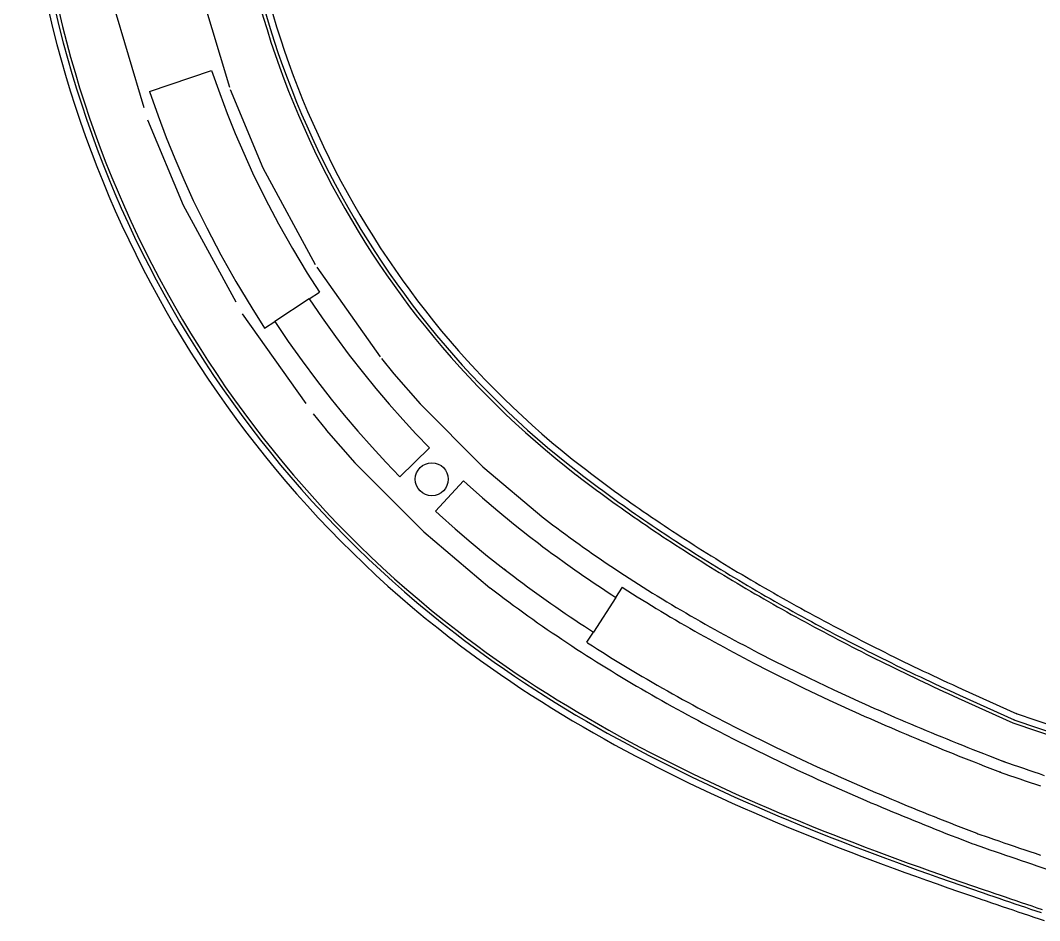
# Model space of a CAD drawing. Extents: x 2610184 to 2620710, y 1263771 to 1270672.
# Drawn here: x 2611904.9 to 2611951.24, y 1269889.93 to 1269930.85 of the extents above; entities that cross this region are included whole.
import ezdxf

# ---------------------------------------------------------------- set-up
doc = ezdxf.new("R2010")
doc.units = 0
doc.header["$LTSCALE"] = 5
doc.linetypes.add('CADWORK_AC48', pattern=[15, 1, -14])
doc.layers.add('VIADUKT_BADENSTRASSE', color=94, linetype='CONTINUOUS')

msp = doc.modelspace()

# ---------------------------------------------------------------- linework, layer by layer
at = {"layer": 'VIADUKT_BADENSTRASSE', "color": 180, "linetype": 'CADWORK_AC48', "lineweight": -3}
for p, q in [((2611910.768, 1269927.621), (2611913.591, 1269928.572)), ((2611918.03, 1269918.2), (2611916.459, 1269917.17)), ((2611918.03, 1269918.2), (2611918.489, 1269918.502)), ((2611918.03, 1269918.2), (2611918.489, 1269918.502)), ((2611915.999, 1269916.868), (2611916.459, 1269917.17)), ((2611915.999, 1269916.868), (2611916.459, 1269917.17)), ((2611922.152, 1269910.109), (2611923.492, 1269911.427)), ((2611923.763, 1269908.547), (2611925.039, 1269909.927)), ((2611928.041, 1269907.392), (2611928.107, 1269907.341)), ((2611926.963, 1269905.849), (2611926.896, 1269905.901)), ((2611926.963, 1269905.849), (2611926.896, 1269905.901)), ((2611931.969, 1269904.622), (2611932.268, 1269905.084)), ((2611931.969, 1269904.622), (2611930.948, 1269903.044)), ((2611930.65, 1269902.582), (2611930.948, 1269903.044))]:
    msp.add_line(p, q, dxfattribs=at)
for points in [[(2611912.969, 1269932.599), (2611914.435, 1269927.706), (2611915.918, 1269924.144), (2611918.369, 1269919.636), (2611921.316, 1269915.474), (2611921.879, 1269914.785), (2611921.875, 1269914.791), (2611923.068, 1269913.419), (2611925.926, 1269910.55), (2611928.692, 1269908.228), (2611928.684, 1269908.234), (2611929.089, 1269907.925), (2611929.288, 1269907.776), (2611929.488, 1269907.626), (2611929.689, 1269907.478), (2611929.891, 1269907.33), (2611930.297, 1269907.038), (2611930.501, 1269906.893), (2611930.706, 1269906.749), (2611930.911, 1269906.606), (2611931.118, 1269906.463), (2611931.324, 1269906.322), (2611931.532, 1269906.181), (2611931.74, 1269906.041), (2611931.949, 1269905.902), (2611932.159, 1269905.764), (2611932.369, 1269905.627), (2611932.579, 1269905.49), (2611932.791, 1269905.354), (2611933.003, 1269905.219), (2611933.216, 1269905.085), (2611933.642, 1269904.819), (2611933.856, 1269904.687), (2611934.071, 1269904.556), (2611934.287, 1269904.426), (2611934.502, 1269904.297), (2611934.719, 1269904.168), (2611934.936, 1269904.04), (2611935.153, 1269903.913), (2611935.371, 1269903.786), (2611935.59, 1269903.66), (2611935.809, 1269903.535), (2611936.028, 1269903.411), (2611936.248, 1269903.287), (2611936.469, 1269903.164), (2611936.69, 1269903.042), (2611936.911, 1269902.921), (2611937.133, 1269902.8), (2611937.355, 1269902.68), (2611937.578, 1269902.56), (2611937.801, 1269902.442), (2611938.025, 1269902.324), (2611938.249, 1269902.206), (2611938.474, 1269902.089), (2611939.15, 1269901.743), (2611940.739, 1269900.958), (2611941.885, 1269900.415), (2611942.577, 1269900.096), (2611942.808, 1269899.991), (2611943.04, 1269899.886), (2611943.272, 1269899.782), (2611943.504, 1269899.678), (2611943.737, 1269899.575), (2611943.969, 1269899.473), (2611944.203, 1269899.371), (2611944.436, 1269899.269), (2611944.67, 1269899.168), (2611944.903, 1269899.068), (2611945.138, 1269898.968), (2611945.372, 1269898.868), (2611945.607, 1269898.77), (2611945.842, 1269898.671), (2611946.077, 1269898.573), (2611946.313, 1269898.475), (2611946.549, 1269898.378), (2611946.785, 1269898.281), (2611947.021, 1269898.185), (2611947.257, 1269898.089), (2611947.494, 1269897.994), (2611947.731, 1269897.899), (2611947.968, 1269897.804), (2611948.206, 1269897.71), (2611948.444, 1269897.616), (2611948.682, 1269897.523), (2611948.92, 1269897.43), (2611949.64, 1269897.15), (2611949.571, 1269897.175), (2611950.04, 1269897.013), (2611950.276, 1269896.932), (2611950.51, 1269896.851), (2611950.744, 1269896.771), (2611950.979, 1269896.691), (2611951.214, 1269896.611), (2611951.449, 1269896.53)], [(2611909.079, 1269931.677), (2611910.681, 1269926.331), (2611912.297, 1269922.449), (2611914.98, 1269917.516), (2611918.202, 1269912.965), (2611918.799, 1269912.234), (2611918.803, 1269912.229), (2611920.097, 1269910.742), (2611923.234, 1269907.594), (2611926.248, 1269905.061), (2611926.255, 1269905.056), (2611926.675, 1269904.735), (2611926.891, 1269904.574), (2611927.106, 1269904.413), (2611927.322, 1269904.254), (2611927.538, 1269904.095), (2611927.974, 1269903.781), (2611928.193, 1269903.626), (2611928.412, 1269903.472), (2611928.632, 1269903.319), (2611928.852, 1269903.167), (2611929.073, 1269903.016), (2611929.295, 1269902.866), (2611929.517, 1269902.716), (2611929.74, 1269902.568), (2611929.963, 1269902.421), (2611930.187, 1269902.274), (2611930.411, 1269902.129), (2611930.636, 1269901.985), (2611930.861, 1269901.841), (2611931.086, 1269901.699), (2611931.54, 1269901.416), (2611931.767, 1269901.277), (2611931.995, 1269901.138), (2611932.223, 1269901), (2611932.451, 1269900.863), (2611932.68, 1269900.726), (2611932.91, 1269900.591), (2611933.139, 1269900.457), (2611933.37, 1269900.323), (2611933.6, 1269900.19), (2611933.831, 1269900.058), (2611934.063, 1269899.927), (2611934.295, 1269899.797), (2611934.527, 1269899.667), (2611934.76, 1269899.539), (2611934.993, 1269899.411), (2611935.226, 1269899.284), (2611935.46, 1269899.158), (2611935.694, 1269899.032), (2611935.928, 1269898.907), (2611936.163, 1269898.784), (2611936.398, 1269898.66), (2611936.632, 1269898.538), (2611937.339, 1269898.176), (2611939.003, 1269897.354), (2611940.198, 1269896.788), (2611940.917, 1269896.457), (2611941.157, 1269896.348), (2611941.398, 1269896.239), (2611941.638, 1269896.131), (2611941.879, 1269896.023), (2611942.12, 1269895.917), (2611942.362, 1269895.81), (2611942.603, 1269895.705), (2611942.845, 1269895.599), (2611943.087, 1269895.495), (2611943.329, 1269895.391), (2611943.571, 1269895.288), (2611943.814, 1269895.185), (2611944.056, 1269895.082), (2611944.299, 1269894.981), (2611944.542, 1269894.879), (2611944.785, 1269894.779), (2611945.028, 1269894.678), (2611945.272, 1269894.579), (2611945.515, 1269894.479), (2611945.759, 1269894.381), (2611946.002, 1269894.282), (2611946.246, 1269894.185), (2611946.49, 1269894.087), (2611946.734, 1269893.991), (2611946.979, 1269893.894), (2611947.223, 1269893.798), (2611947.467, 1269893.703), (2611948.196, 1269893.42), (2611948.265, 1269893.395), (2611948.734, 1269893.232), (2611948.974, 1269893.15), (2611949.212, 1269893.068), (2611949.449, 1269892.987), (2611949.686, 1269892.906), (2611949.923, 1269892.825), (2611950.16, 1269892.744), (2611950.398, 1269892.663), (2611950.635, 1269892.583), (2611950.871, 1269892.503), (2611951.108, 1269892.422), (2611951.566, 1269892.268)], [(2611913.591, 1269928.572), (2611913.957, 1269927.531), (2611914.301, 1269926.618), (2611914.667, 1269925.712), (2611915.052, 1269924.816), (2611915.456, 1269923.928), (2611916.026, 1269922.759), (2611916.63, 1269921.608), (2611917.267, 1269920.477), (2611917.937, 1269919.365), (2611918.489, 1269918.502)], [(2611910.768, 1269927.621), (2611911.16, 1269926.506), (2611911.527, 1269925.533), (2611911.916, 1269924.568), (2611912.327, 1269923.612), (2611912.758, 1269922.665), (2611913.367, 1269921.418), (2611914.012, 1269920.188), (2611914.694, 1269918.977), (2611915.412, 1269917.786), (2611915.999, 1269916.868)], [(2611918.03, 1269918.2), (2611918.614, 1269917.332), (2611919.219, 1269916.477), (2611919.845, 1269915.636), (2611920.491, 1269914.809), (2611921.061, 1269914.112), (2611921.664, 1269913.404), (2611922.279, 1269912.711), (2611922.879, 1269912.063), (2611923.492, 1269911.427)], [(2611916.459, 1269917.17), (2611917.07, 1269916.261), (2611917.702, 1269915.368), (2611918.355, 1269914.49), (2611919.027, 1269913.63), (2611919.617, 1269912.908), (2611920.243, 1269912.173), (2611920.886, 1269911.45), (2611921.512, 1269910.773), (2611922.152, 1269910.109)], [(2611925.04, 1269909.927), (2611925.216, 1269909.765), (2611925.904, 1269909.149), (2611926.604, 1269908.549), (2611927.317, 1269907.963), (2611928.044, 1269907.389), (2611928.041, 1269907.392), (2611928.449, 1269907.08), (2611928.653, 1269906.927), (2611928.857, 1269906.775), (2611929.062, 1269906.623), (2611929.268, 1269906.473), (2611929.681, 1269906.175), (2611929.889, 1269906.027), (2611930.098, 1269905.881), (2611930.307, 1269905.735), (2611930.517, 1269905.59), (2611930.728, 1269905.446), (2611930.939, 1269905.303), (2611931.151, 1269905.16), (2611931.363, 1269905.019), (2611931.577, 1269904.878), (2611931.79, 1269904.738), (2611931.969, 1269904.622)], [(2611923.763, 1269908.547), (2611923.945, 1269908.38), (2611924.663, 1269907.737), (2611925.396, 1269907.109), (2611926.141, 1269906.496), (2611926.896, 1269905.901), (2611926.899, 1269905.898), (2611927.315, 1269905.581), (2611927.526, 1269905.422), (2611927.737, 1269905.265), (2611927.949, 1269905.108), (2611928.162, 1269904.953), (2611928.59, 1269904.644), (2611928.804, 1269904.492), (2611929.02, 1269904.341), (2611929.236, 1269904.19), (2611929.452, 1269904.041), (2611929.67, 1269903.892), (2611929.888, 1269903.744), (2611930.106, 1269903.597), (2611930.325, 1269903.452), (2611930.544, 1269903.307), (2611930.765, 1269903.163), (2611930.948, 1269903.044)], [(2611932.268, 1269905.084), (2611932.303, 1269905.061), (2611932.516, 1269904.925), (2611932.73, 1269904.789), (2611932.944, 1269904.653), (2611933.374, 1269904.385), (2611933.59, 1269904.253), (2611933.806, 1269904.12), (2611934.023, 1269903.989), (2611934.241, 1269903.859), (2611934.459, 1269903.729), (2611934.678, 1269903.6), (2611934.897, 1269903.472), (2611935.116, 1269903.344), (2611935.336, 1269903.218), (2611935.557, 1269903.092), (2611935.778, 1269902.967), (2611935.999, 1269902.842), (2611936.221, 1269902.719), (2611936.444, 1269902.595), (2611936.667, 1269902.473), (2611936.89, 1269902.352), (2611937.114, 1269902.231), (2611937.338, 1269902.111), (2611937.562, 1269901.991), (2611937.787, 1269901.872), (2611938.013, 1269901.754), (2611938.239, 1269901.637), (2611938.919, 1269901.288), (2611940.517, 1269900.498), (2611941.67, 1269899.953), (2611942.365, 1269899.632), (2611942.598, 1269899.526), (2611942.831, 1269899.421), (2611943.064, 1269899.316), (2611943.297, 1269899.212), (2611943.531, 1269899.109), (2611943.764, 1269899.006), (2611943.999, 1269898.903), (2611944.233, 1269898.801), (2611944.468, 1269898.7), (2611944.703, 1269898.599), (2611944.938, 1269898.499), (2611945.173, 1269898.399), (2611945.409, 1269898.299), (2611945.645, 1269898.2), (2611945.881, 1269898.102), (2611946.118, 1269898.004), (2611946.355, 1269897.906), (2611946.592, 1269897.809), (2611946.829, 1269897.713), (2611947.066, 1269897.616), (2611947.304, 1269897.521), (2611947.542, 1269897.425), (2611947.78, 1269897.33), (2611948.018, 1269897.236), (2611948.257, 1269897.142), (2611948.496, 1269897.048), (2611948.735, 1269896.955), (2611949.456, 1269896.675), (2611949.405, 1269896.693), (2611949.873, 1269896.531), (2611950.11, 1269896.45), (2611950.345, 1269896.369), (2611950.579, 1269896.289), (2611950.814, 1269896.208), (2611951.05, 1269896.128), (2611951.285, 1269896.048)], [(2611930.65, 1269902.582), (2611930.687, 1269902.558), (2611930.91, 1269902.414), (2611931.134, 1269902.272), (2611931.358, 1269902.131), (2611931.808, 1269901.85), (2611932.033, 1269901.711), (2611932.259, 1269901.574), (2611932.486, 1269901.437), (2611932.713, 1269901.3), (2611932.94, 1269901.165), (2611933.168, 1269901.031), (2611933.396, 1269900.897), (2611933.625, 1269900.764), (2611933.854, 1269900.633), (2611934.084, 1269900.501), (2611934.314, 1269900.371), (2611934.544, 1269900.242), (2611934.775, 1269900.113), (2611935.006, 1269899.985), (2611935.237, 1269899.858), (2611935.469, 1269899.732), (2611935.701, 1269899.607), (2611935.934, 1269899.482), (2611936.167, 1269899.358), (2611936.4, 1269899.235), (2611936.634, 1269899.113), (2611936.867, 1269898.991), (2611937.57, 1269898.631), (2611939.224, 1269897.814), (2611940.413, 1269897.251), (2611941.129, 1269896.921), (2611941.368, 1269896.812), (2611941.607, 1269896.704), (2611941.847, 1269896.596), (2611942.086, 1269896.489), (2611942.326, 1269896.383), (2611942.567, 1269896.277), (2611942.807, 1269896.172), (2611943.048, 1269896.067), (2611943.289, 1269895.963), (2611943.53, 1269895.86), (2611943.771, 1269895.757), (2611944.012, 1269895.654), (2611944.254, 1269895.552), (2611944.496, 1269895.451), (2611944.738, 1269895.35), (2611944.98, 1269895.25), (2611945.222, 1269895.15), (2611945.464, 1269895.051), (2611945.707, 1269894.952), (2611945.95, 1269894.854), (2611946.193, 1269894.756), (2611946.436, 1269894.658), (2611946.679, 1269894.561), (2611946.922, 1269894.465), (2611947.166, 1269894.369), (2611947.409, 1269894.273), (2611947.652, 1269894.178), (2611948.38, 1269893.896), (2611948.431, 1269893.877), (2611948.901, 1269893.714), (2611949.14, 1269893.632), (2611949.377, 1269893.55), (2611949.614, 1269893.469), (2611949.851, 1269893.388), (2611950.088, 1269893.307), (2611950.325, 1269893.227), (2611950.562, 1269893.146), (2611950.798, 1269893.066), (2611951.035, 1269892.986), (2611951.272, 1269892.905)]]:
    msp.add_lwpolyline(points, dxfattribs=at)
at = {"layer": 'VIADUKT_BADENSTRASSE', "color": 180, "linetype": 'Continuous', "lineweight": -3}
for points in [[(2611930.464, 1269910.536), (2611930.463, 1269910.537), (2611930.644, 1269910.399), (2611930.823, 1269910.261), (2611931.004, 1269910.126), (2611931.184, 1269909.989), (2611931.366, 1269909.854), (2611931.549, 1269909.719), (2611931.732, 1269909.585), (2611931.915, 1269909.451), (2611932.1, 1269909.318), (2611932.285, 1269909.184), (2611932.47, 1269909.053), (2611932.656, 1269908.92), (2611932.844, 1269908.79), (2611933.031, 1269908.658), (2611933.219, 1269908.528), (2611933.408, 1269908.398), (2611933.597, 1269908.269), (2611933.787, 1269908.14), (2611933.978, 1269908.012), (2611934.169, 1269907.884), (2611934.361, 1269907.756), (2611934.553, 1269907.629), (2611934.746, 1269907.503), (2611934.94, 1269907.376), (2611935.134, 1269907.251), (2611935.329, 1269907.125), (2611935.524, 1269907.001), (2611935.72, 1269906.876), (2611935.917, 1269906.752), (2611936.113, 1269906.628), (2611936.311, 1269906.505), (2611936.509, 1269906.383), (2611936.708, 1269906.26), (2611936.907, 1269906.138), (2611937.107, 1269906.017), (2611937.307, 1269905.896), (2611937.508, 1269905.775), (2611937.709, 1269905.655), (2611937.911, 1269905.535), (2611938.114, 1269905.416), (2611938.317, 1269905.297), (2611938.52, 1269905.178), (2611938.724, 1269905.06), (2611938.929, 1269904.942), (2611939.134, 1269904.824), (2611939.339, 1269904.707), (2611939.546, 1269904.591), (2611939.752, 1269904.474), (2611939.959, 1269904.359), (2611940.167, 1269904.243), (2611940.375, 1269904.128), (2611940.583, 1269904.013), (2611940.793, 1269903.899), (2611941.002, 1269903.785), (2611941.212, 1269903.672), (2611941.423, 1269903.558), (2611941.633, 1269903.446), (2611941.845, 1269903.333), (2611942.057, 1269903.221), (2611942.269, 1269903.11), (2611942.482, 1269902.999), (2611942.695, 1269902.888), (2611942.909, 1269902.778), (2611943.123, 1269902.667), (2611943.338, 1269902.558), (2611943.553, 1269902.449), (2611943.768, 1269902.34), (2611943.984, 1269902.231), (2611944.2, 1269902.124), (2611944.418, 1269902.016), (2611944.634, 1269901.909), (2611944.852, 1269901.802), (2611945.07, 1269901.696), (2611945.289, 1269901.589), (2611945.507, 1269901.484), (2611945.727, 1269901.379), (2611945.946, 1269901.274), (2611946.167, 1269901.169), (2611946.386, 1269901.066), (2611946.608, 1269900.962), (2611946.828, 1269900.859), (2611947.051, 1269900.756), (2611947.272, 1269900.654), (2611947.495, 1269900.552), (2611947.717, 1269900.45), (2611950.208, 1269899.324), (2611950.166, 1269899.34), (2611954.645, 1269897.83)], [(2611930.189, 1269910.18), (2611930.37, 1269910.042), (2611930.551, 1269909.903), (2611930.733, 1269909.766), (2611930.915, 1269909.629), (2611931.098, 1269909.493), (2611931.282, 1269909.356), (2611931.466, 1269909.222), (2611931.651, 1269909.086), (2611931.837, 1269908.953), (2611932.023, 1269908.818), (2611932.21, 1269908.686), (2611932.397, 1269908.553), (2611932.585, 1269908.421), (2611932.774, 1269908.289), (2611932.964, 1269908.158), (2611933.153, 1269908.027), (2611933.344, 1269907.897), (2611933.535, 1269907.767), (2611933.727, 1269907.638), (2611933.919, 1269907.509), (2611934.112, 1269907.381), (2611934.306, 1269907.253), (2611934.5, 1269907.126), (2611934.695, 1269906.999), (2611934.89, 1269906.873), (2611935.086, 1269906.746), (2611935.282, 1269906.621), (2611935.479, 1269906.496), (2611935.677, 1269906.371), (2611935.875, 1269906.247), (2611936.074, 1269906.123), (2611936.273, 1269906), (2611936.473, 1269905.877), (2611936.673, 1269905.754), (2611936.874, 1269905.632), (2611937.075, 1269905.51), (2611937.277, 1269905.389), (2611937.479, 1269905.268), (2611937.682, 1269905.148), (2611937.885, 1269905.028), (2611938.09, 1269904.908), (2611938.294, 1269904.789), (2611938.499, 1269904.67), (2611938.705, 1269904.552), (2611938.911, 1269904.434), (2611939.117, 1269904.316), (2611939.324, 1269904.199), (2611939.532, 1269904.082), (2611939.74, 1269903.966), (2611939.948, 1269903.85), (2611940.158, 1269903.734), (2611940.367, 1269903.619), (2611940.577, 1269903.504), (2611940.788, 1269903.389), (2611940.999, 1269903.275), (2611941.21, 1269903.162), (2611941.422, 1269903.049), (2611941.634, 1269902.936), (2611941.847, 1269902.823), (2611942.06, 1269902.711), (2611942.274, 1269902.6), (2611942.488, 1269902.488), (2611942.703, 1269902.377), (2611942.918, 1269902.267), (2611943.133, 1269902.157), (2611943.35, 1269902.047), (2611943.566, 1269901.938), (2611943.783, 1269901.829), (2611944, 1269901.721), (2611944.218, 1269901.613), (2611944.436, 1269901.505), (2611944.655, 1269901.398), (2611944.873, 1269901.291), (2611945.093, 1269901.184), (2611945.312, 1269901.079), (2611945.533, 1269900.973), (2611945.753, 1269900.868), (2611945.974, 1269900.763), (2611946.195, 1269900.659), (2611946.417, 1269900.554), (2611946.639, 1269900.451), (2611946.862, 1269900.348), (2611947.084, 1269900.245), (2611947.308, 1269900.143), (2611947.531, 1269900.041), (2611950.022, 1269898.914), (2611954.501, 1269897.404)], [(2611930.281, 1269910.299), (2611930.28, 1269910.299), (2611930.461, 1269910.161), (2611930.642, 1269910.022), (2611930.823, 1269909.886), (2611931.005, 1269909.749), (2611931.187, 1269909.613), (2611931.371, 1269909.477), (2611931.555, 1269909.343), (2611931.739, 1269909.208), (2611931.924, 1269909.074), (2611932.11, 1269908.94), (2611932.297, 1269908.808), (2611932.484, 1269908.675), (2611932.671, 1269908.544), (2611932.86, 1269908.412), (2611933.049, 1269908.282), (2611933.238, 1269908.151), (2611933.429, 1269908.021), (2611933.619, 1269907.891), (2611933.811, 1269907.763), (2611934.002, 1269907.634), (2611934.195, 1269907.506), (2611934.388, 1269907.378), (2611934.582, 1269907.252), (2611934.776, 1269907.125), (2611934.971, 1269906.999), (2611935.167, 1269906.873), (2611935.363, 1269906.748), (2611935.559, 1269906.623), (2611935.757, 1269906.498), (2611935.954, 1269906.374), (2611936.153, 1269906.251), (2611936.351, 1269906.127), (2611936.551, 1269906.005), (2611936.751, 1269905.882), (2611936.951, 1269905.761), (2611937.152, 1269905.639), (2611937.354, 1269905.518), (2611937.556, 1269905.397), (2611937.759, 1269905.277), (2611937.962, 1269905.157), (2611938.166, 1269905.038), (2611938.369, 1269904.919), (2611938.574, 1269904.8), (2611938.779, 1269904.682), (2611938.985, 1269904.564), (2611939.191, 1269904.447), (2611939.398, 1269904.329), (2611939.605, 1269904.213), (2611939.813, 1269904.097), (2611940.021, 1269903.981), (2611940.23, 1269903.865), (2611940.439, 1269903.75), (2611940.649, 1269903.636), (2611940.859, 1269903.521), (2611941.07, 1269903.407), (2611941.281, 1269903.294), (2611941.492, 1269903.181), (2611941.704, 1269903.068), (2611941.917, 1269902.956), (2611942.13, 1269902.844), (2611942.343, 1269902.733), (2611942.557, 1269902.621), (2611942.771, 1269902.511), (2611942.987, 1269902.4), (2611943.201, 1269902.291), (2611943.417, 1269902.181), (2611943.633, 1269902.072), (2611943.85, 1269901.963), (2611944.067, 1269901.855), (2611944.284, 1269901.747), (2611944.502, 1269901.64), (2611944.72, 1269901.532), (2611944.939, 1269901.426), (2611945.158, 1269901.319), (2611945.377, 1269901.214), (2611945.598, 1269901.108), (2611945.817, 1269901.003), (2611946.038, 1269900.898), (2611946.259, 1269900.794), (2611946.481, 1269900.69), (2611946.702, 1269900.587), (2611946.925, 1269900.484), (2611947.147, 1269900.381), (2611947.37, 1269900.279), (2611947.593, 1269900.177), (2611950.084, 1269899.05), (2611950.07, 1269899.056), (2611954.549, 1269897.546)], [(2611924.659, 1269902.991), (2611924.66, 1269902.991), (2611925.093, 1269902.66), (2611925.541, 1269902.326), (2611925.992, 1269901.997), (2611926.445, 1269901.674), (2611926.902, 1269901.356), (2611927.36, 1269901.043), (2611927.821, 1269900.736), (2611928.285, 1269900.433), (2611928.75, 1269900.136), (2611929.218, 1269899.843), (2611929.687, 1269899.555), (2611930.158, 1269899.272), (2611930.631, 1269898.994), (2611931.106, 1269898.721), (2611931.582, 1269898.452), (2611932.059, 1269898.187), (2611932.538, 1269897.927), (2611933.018, 1269897.671), (2611933.499, 1269897.419), (2611933.981, 1269897.172), (2611934.465, 1269896.928), (2611934.949, 1269896.688), (2611935.434, 1269896.453), (2611935.92, 1269896.221), (2611936.406, 1269895.992), (2611936.893, 1269895.768), (2611937.381, 1269895.546), (2611937.869, 1269895.329), (2611938.358, 1269895.114), (2611938.847, 1269894.903), (2611939.336, 1269894.694), (2611939.826, 1269894.489), (2611940.316, 1269894.287), (2611940.806, 1269894.087), (2611941.296, 1269893.89), (2611941.786, 1269893.696), (2611942.276, 1269893.505), (2611942.766, 1269893.316), (2611943.256, 1269893.129), (2611943.746, 1269892.944), (2611944.236, 1269892.762), (2611944.725, 1269892.581), (2611945.214, 1269892.403), (2611945.703, 1269892.227), (2611946.192, 1269892.052), (2611946.68, 1269891.879), (2611947.167, 1269891.707), (2611947.654, 1269891.537), (2611948.141, 1269891.369), (2611948.627, 1269891.202), (2611948.669, 1269891.187), (2611948.91, 1269891.105), (2611949.15, 1269891.023), (2611949.39, 1269890.941), (2611949.631, 1269890.859), (2611949.871, 1269890.778), (2611950.111, 1269890.696), (2611950.35, 1269890.615), (2611950.59, 1269890.534), (2611950.829, 1269890.453), (2611951.068, 1269890.372), (2611951.307, 1269890.292)], [(2611924.751, 1269903.11), (2611925.183, 1269902.78), (2611925.63, 1269902.447), (2611926.08, 1269902.119), (2611926.532, 1269901.797), (2611926.987, 1269901.48), (2611927.444, 1269901.168), (2611927.904, 1269900.861), (2611928.366, 1269900.559), (2611928.83, 1269900.262), (2611929.297, 1269899.971), (2611929.765, 1269899.684), (2611930.235, 1269899.401), (2611930.707, 1269899.124), (2611931.18, 1269898.851), (2611931.655, 1269898.582), (2611932.131, 1269898.318), (2611932.609, 1269898.059), (2611933.088, 1269897.804), (2611933.568, 1269897.552), (2611934.049, 1269897.305), (2611934.532, 1269897.062), (2611935.015, 1269896.823), (2611935.499, 1269896.588), (2611935.984, 1269896.356), (2611936.47, 1269896.128), (2611936.956, 1269895.904), (2611937.443, 1269895.683), (2611937.93, 1269895.466), (2611938.418, 1269895.251), (2611938.906, 1269895.04), (2611939.395, 1269894.833), (2611939.884, 1269894.628), (2611940.373, 1269894.426), (2611940.862, 1269894.226), (2611941.352, 1269894.03), (2611941.841, 1269893.836), (2611942.331, 1269893.645), (2611942.82, 1269893.456), (2611943.309, 1269893.269), (2611943.799, 1269893.085), (2611944.288, 1269892.902), (2611944.777, 1269892.722), (2611945.265, 1269892.544), (2611945.754, 1269892.368), (2611946.242, 1269892.193), (2611946.73, 1269892.02), (2611947.217, 1269891.849), (2611947.704, 1269891.679), (2611948.19, 1269891.511), (2611948.676, 1269891.343), (2611948.718, 1269891.329), (2611948.958, 1269891.247), (2611949.198, 1269891.165), (2611949.439, 1269891.083), (2611949.679, 1269891.001), (2611949.919, 1269890.92), (2611950.159, 1269890.838), (2611950.398, 1269890.757), (2611950.638, 1269890.676), (2611950.877, 1269890.595), (2611951.116, 1269890.514), (2611951.355, 1269890.434)], [(2611924.476, 1269902.754), (2611924.478, 1269902.752), (2611924.912, 1269902.421), (2611925.363, 1269902.085), (2611925.816, 1269901.754), (2611926.273, 1269901.429), (2611926.731, 1269901.109), (2611927.193, 1269900.795), (2611927.656, 1269900.485), (2611928.122, 1269900.181), (2611928.59, 1269899.882), (2611929.06, 1269899.588), (2611929.531, 1269899.299), (2611930.005, 1269899.014), (2611930.48, 1269898.735), (2611930.957, 1269898.46), (2611931.435, 1269898.19), (2611931.915, 1269897.924), (2611932.396, 1269897.663), (2611932.878, 1269897.406), (2611933.361, 1269897.153), (2611933.845, 1269896.904), (2611934.331, 1269896.66), (2611934.817, 1269896.419), (2611935.304, 1269896.182), (2611935.791, 1269895.95), (2611936.28, 1269895.72), (2611936.769, 1269895.495), (2611937.258, 1269895.273), (2611937.748, 1269895.054), (2611938.238, 1269894.839), (2611938.729, 1269894.627), (2611939.22, 1269894.418), (2611939.711, 1269894.212), (2611940.202, 1269894.009), (2611940.693, 1269893.809), (2611941.185, 1269893.612), (2611941.676, 1269893.417), (2611942.168, 1269893.225), (2611942.659, 1269893.035), (2611943.15, 1269892.848), (2611943.641, 1269892.663), (2611944.132, 1269892.481), (2611944.622, 1269892.3), (2611945.112, 1269892.121), (2611945.602, 1269891.944), (2611946.091, 1269891.769), (2611946.58, 1269891.596), (2611947.068, 1269891.424), (2611947.556, 1269891.254), (2611948.043, 1269891.085), (2611948.53, 1269890.918), (2611948.572, 1269890.904), (2611948.812, 1269890.821), (2611949.053, 1269890.739), (2611949.294, 1269890.657), (2611949.534, 1269890.575), (2611949.774, 1269890.493), (2611950.014, 1269890.412), (2611950.254, 1269890.331), (2611950.494, 1269890.25), (2611950.733, 1269890.169), (2611950.972, 1269890.088), (2611951.211, 1269890.007), (2611951.45, 1269889.927)]]:
    msp.add_lwpolyline(points, dxfattribs=at)
msp.add_circle((2611923.602, 1269909.993), 0.75, dxfattribs=at)
for radius, start, end in [(50.3, 178.7789, 232.3553), (50, 178.7789, 232.3553), (49.85, 178.7789, 232.3553), (40.93, 178.7948, 232.3394), (40.78, 178.7948, 232.3394), (40.48, 178.7948, 232.3394)]:
    msp.add_arc((2611955.196, 1269942.582), radius, start, end, dxfattribs=at)

doc.saveas('drawing.dxf')
